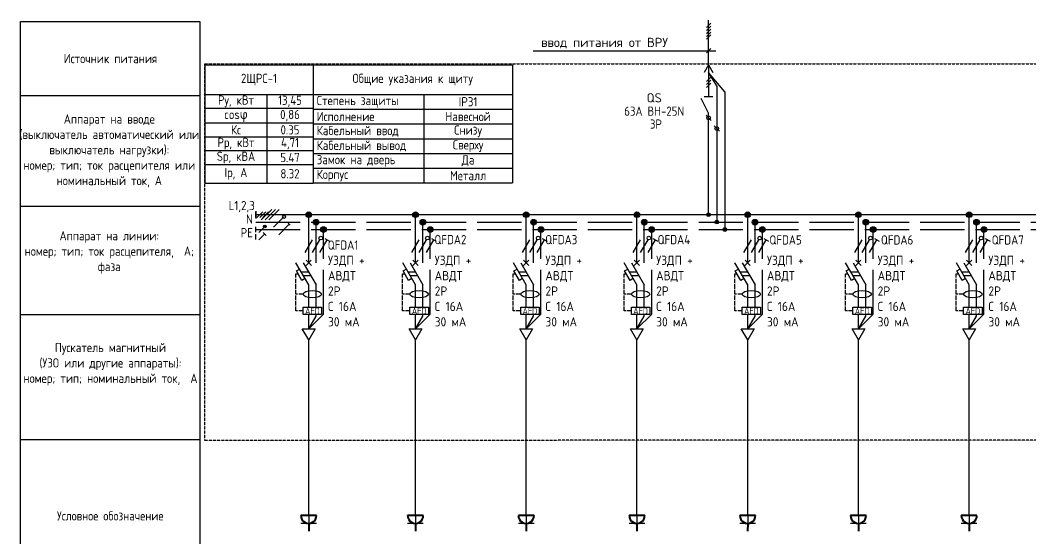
# Model space of a CAD drawing. Header units: millimetres. Extents: x -32 to 417638015, y -35 to 175284279.
# Drawn here: x 893421 to 920799, y 44491 to 58537 of the extents above; entities that cross this region are included whole.
import ezdxf
from ezdxf.enums import TextEntityAlignment as Align

# ---------------------------------------------------------------- set-up
doc = ezdxf.new("R2010")
doc.units = ezdxf.units.MM
doc.linetypes.add('ACAD_ISO02W100', pattern=[15, 12, -3])
doc.linetypes.add('DASHED2', pattern=[0.375, 0.25, -0.125])
for name, color, linetype in [('4_Однолинейная схема', 7, 'Continuous'), ('A-HATCH-WALL', 7, 'Continuous'), ('пояснения', 7, 'Continuous')]:
    doc.layers.add(name, color=color, linetype=linetype)
doc.layers.add('A-ANNO-NOTE', color=7, linetype='Continuous', lineweight=5)
doc.layers.add('ЭОМ_Розетки быт', color=5, linetype='Continuous', lineweight=30)
doc.styles.add('Arial Narrow', font='GOST_Common.ttf', dxfattribs={"width": 0.9, "height": 2.5})
doc.styles.add('DS23_Isopeur', font='isocpeur.ttf')
doc.styles.add('GOST Common', font='GOST_Common.ttf', dxfattribs={"width": 0.9, "height": 350})
doc.styles.add('GOST Common ISO', font='GOST_Common.ttf', dxfattribs={"width": 0.9, "height": 2.5})
doc.styles.add('ISOCPEUR', font='isocpeur.ttf', dxfattribs={"width": 0.85, "height": 275})

# ---------------------------------------------------------------- blocks, each defined once
blk = doc.blocks.new('TSL_Пояснение для щита - TSL_Пояснение для щита-779833-ЩТ-1_1 _Р_ _')
blk.add_line((-75.05, 36.82), (-26.45, 36.82))
blk.add_line((-75.05, 36.82), (-26.45, 36.82))
blk.add_lwpolyline([(-75.05, 150), (-26.5, 150), (-26.5, 8.18), (-75.05, 8.18)], close=True)
at = {"layer": 'A-ANNO-NOTE', "lineweight": 30}
for p, q in [((-75, 130), (-26.41, 130)), ((-75, 100), (-26.41, 100)), ((-75, 70.67), (-26.41, 70.67))]:
    blk.add_line(p, q, dxfattribs=at)
at = {"insert": (-50.75, 16.14), "char_height": 2.5, "width": 48.595, "attachment_point": 5, "style": 'ISOCPEUR'}
blk.add_mtext('Условное обозначение', dxfattribs=at)
at = {"layer": 'A-ANNO-NOTE', "char_height": 2.5, "style": 'Arial Narrow'}
for s, insert, width, attachment_point in [('\\pxqc;Источник питания', (-50.7, 140), 48.5948, 5), ('\\fArial Narrow|b0|i0|c204|p34|; ', (-42.14, 141.21), 0.962, 1), ('\\pxqc;Аппарат на вводе \\P(выключатель автоматический или выключатель нагрузки): \\Pномер; тип; ток расцепителя или номинальный ток, А', (-51.01, 115), 49.2171, 5), ('\\fArial Narrow|b0|i0|c204|p34|; ', (-43.26, 124.54), 0.962, 1), ('\\fArial Narrow|b0|i0|c204|p34|; ', (-39.29, 124.54), 0.962, 1), ('\\fArial Narrow|b0|i0|c204|p34|; ', (-47.03, 120.38), 0.962, 1), ('\\fArial Narrow|b0|i0|c204|p34|; ', (-24.74, 120.38), 0.962, 1), ('\\fArial Narrow|b0|i0|c204|p34|; ', (-19.11, 120.38), 0.962, 1), ('\\fArial Narrow|b0|i0|c204|p34|; ', (-40.55, 116.21), 0.962, 1), ('\\fArial Narrow|b0|i0|c204|p34|; ', (-53.84, 112.04), 0.962, 1), ('\\fArial Narrow|b0|i0|c204|p34|; ', (-35.85, 112.04), 0.962, 1), ('\\fArial Narrow|b0|i0|c204|p34|; ', (-30.23, 112.04), 0.962, 1), ('\\fArial Narrow|b0|i0|c204|p34|; ', (-11.04, 112.04), 0.962, 1), ('\\pxqc;Аппарат на линии: \\P\\pq*;номер; тип; ток расцепителя,  А; фаза', (-51.01, 87.5), 49.2171, 5), ('\\fArial Narrow|b0|i0|c204|p34|; ', (-43.7, 92.88), 0.962, 1), ('\\fArial Narrow|b0|i0|c204|p34|; ', (-39.73, 92.88), 0.962, 1), ('\\fArial Narrow|b0|i0|c204|p34|; ', (-58.58, 88.71), 0.962, 1), ('\\fArial Narrow|b0|i0|c204|p34|; ', (-37.62, 88.71), 0.962, 1), ('\\fArial Narrow|b0|i0|c204|p34|; ', (-10.36, 88.71), 0.481, 1), ('\\fArial Narrow|b0|i0|c204|p34|; ', (-43.17, 72.88), 0.962, 1), ('\\fArial Narrow|b0|i0|c204|p34|; ', (-54.55, 68.71), 0.962, 1), ('\\fArial Narrow|b0|i0|c204|p34|; ', (-48.93, 68.71), 0.962, 1), ('\\fArial Narrow|b0|i0|c204|p34|; ', (-39.2, 68.71), 0.962, 1), ('Пускатель магнитный\\P(УЗО или другие аппараты):\\Pномер; тип; номинальный ток,  А', (-50.7, 57.23), 48.5948, 5), ('\\fArial Narrow|b0|i0|c204|p34|; ', (-29.55, 64.54), 0.962, 1), ('\\fArial Narrow|b0|i0|c204|p34|; ', (-40.12, 10.8), 0.962, 1), ('\\fArial Narrow|b0|i0|c204|p34|; ', (-40.32, 6.63), 0.962, 1), ('\\fArial Narrow|b0|i0|c204|p34|; ', (-38.21, -3.79), 0.962, 1), ('\\fArial Narrow|b0|i0|c204|p34|; ', (-35.76, -43.79), 0.962, 1)]:
    blk.add_mtext(s, dxfattribs=dict(at, insert=insert, width=width, attachment_point=attachment_point))
at = {"layer": 'A-ANNO-NOTE', "char_height": 2.5, "width": 0.962, "attachment_point": 1, "rotation": 90, "style": 'Arial Narrow'}
for insert in [(-31.63, 55.01), (-27.46, 42.11), (-59.96, 39.75), (-31.63, 29.87)]:
    blk.add_mtext('\\fArial Narrow|b0|i0|c204|p34|; ', dxfattribs=dict(at, insert=insert))
blk = doc.blocks.new('TSL_SHM_УГО_Точка - TSL_SHM_УГО_Точка-779818-ЩТ-1_1 _Р_ _')
at = {"layer": 'A-ANNO-NOTE', "lineweight": 30}
h = blk.add_hatch(color=256, dxfattribs=at)
edge = h.paths.add_edge_path()
edge.add_arc((0, 0), 0.5, 0, 360)
blk.add_circle((0, 0), 0.5, dxfattribs=at)
blk = doc.blocks.new('Конт разъемн')
at = {"color": 0}
blk.add_line((71, 71), (-71, -71), dxfattribs=at)
blk.add_circle((0, 0), 50, dxfattribs=at)
blk = doc.blocks.new('*U744')
at = {"layer": '4_Однолинейная схема'}
for p, q in [((0, 1), (0, -1)), ((347.29, 0), (0, 0))]:
    blk.add_line(p, q, dxfattribs=at)
at = {"layer": '4_Однолинейная схема', "color": 1}
for p, q in [((1.51, -1.41), (4.34, 1.41)), ((2.51, -1.41), (5.34, 1.41)), ((3.51, -1.41), (6.34, 1.41)), ((4.84, -3.41), (7.38, -0.87)), ((6.23, -5.41), (9.06, -2.59))]:
    blk.add_line(p, q, dxfattribs=at)
at = {"layer": '4_Однолинейная схема', "linetype": 'ACAD_ISO02W100'}
for p, q in [((0, -2), (347.29, -2)), ((0, -4), (347.29, -4))]:
    blk.add_line(p, q, dxfattribs=at)
at = {"layer": '4_Однолинейная схема', "color": 1}
blk.add_lwpolyline([(9.34, -2.86), (8.78, -2.31)], dxfattribs=at)
blk.add_circle((7.67, -0.59), 0.404, dxfattribs=at)
at = {"layer": '4_Однолинейная схема', "style": 'GOST Common ISO', "width": 0.9}
for s, p in [('L1,2,3', (-7.33, 1.25)), ('N', (-2.64, -2.41)), ('PE', (-4.09, -6.11))]:
    blk.add_text(s, height=2.5, dxfattribs=at).set_placement(p)
blk = doc.blocks.new('*T1228')
at = {"layer": 'пояснения', "color": 0, "linetype": 'ByBlock', "lineweight": -2, "transparency": 16777216}
for p, q in [((0, 0), (2928, 0)), ((0, 0), (0, -800)), ((2928, 0), (2928, -800)), ((0, -800), (2928, -800))]:
    blk.add_line(p, q, dxfattribs=at)
at = {"layer": 'пояснения', "color": 0, "transparency": 16777216, "insert": (1464, -400), "char_height": 250, "width": 2906.04, "attachment_point": 5, "style": 'GOST Common ISO'}
blk.add_mtext('{\\C256;2ЩРС-1}', dxfattribs=at)
blk = doc.blocks.new('*T1229')
at = {"layer": 'пояснения', "color": 0, "linetype": 'ByBlock', "lineweight": -2, "transparency": 16777216}
for p, q in [((0, 0), (5400, 0)), ((0, 0), (0, -3200)), ((5400, 0), (5400, -3200)), ((0, -800), (5400, -800)), ((3000, -800), (3000, -3200)), ((0, -1200), (5400, -1200)), ((0, -1600), (5400, -1600)), ((0, -2000), (5400, -2000)), ((0, -2400), (5400, -2400)), ((0, -2800), (5400, -2800)), ((0, -3200), (5400, -3200))]:
    blk.add_line(p, q, dxfattribs=at)
at = {"layer": 'пояснения', "color": 0, "transparency": 16777216, "char_height": 250, "style": 'GOST Common ISO'}
for s, insert, width, attachment_point in [('Общие указания к щиту', (2700, -400), 5327.35, 5), ('Степень защиты', (100, -1000), 2800, 4), ('IP31', (4200, -1000), 2327.35, 5), ('Исполнение', (100, -1400), 2800, 4), ('Навесной', (4200, -1400), 2327.35, 5), ('Снизу', (4200, -1800), 2327.35, 5), ('Кабельный ввод', (100, -1800), 2800, 4), ('Кабельный вывод', (100, -2200), 2800, 4), ('Сверху', (4200, -2200), 2327.35, 5), ('Замок на дверь', (100, -2600), 2800, 4), ('Да', (4200, -2600), 2327.35, 5), ('Корпус', (100, -3000), 2800, 4), ('Металл', (4200, -3000), 2327.35, 5)]:
    blk.add_mtext(s, dxfattribs=dict(at, insert=insert, width=width, attachment_point=attachment_point))
blk = doc.blocks.new('*U743')
at = {"lineweight": -2}
h = blk.add_hatch(color=256, dxfattribs=at)
h.dxf.hatch_style = 1
edge = h.paths.add_edge_path()
edge.add_arc((0, 0), 0.75, 0, 360)
at = {"layer": 'A-HATCH-WALL', "lineweight": -2}
h = blk.add_hatch(color=256, dxfattribs=at)
h.dxf.hatch_style = 1
edge = h.paths.add_edge_path()
edge.add_arc((2, -2), 0.75, 0, 360)
h = blk.add_hatch(color=256, dxfattribs=at)
h.dxf.hatch_style = 1
edge = h.paths.add_edge_path()
edge.add_arc((4, -4), 0.75, 0, 360)
at = {"lineweight": -2}
for points in [[(0, -13), (0, 0)], [(0, -25.05), (0, -19), (-3.46, -13)], [(-1.46, -13), (2, -19)], [(-0.73, -13.73), (0.69, -12.31)], [(0.71, -13.71), (-0.71, -12.29)], [(-0.98, -17.3), (-1.85, -17.8), (-3.35, -15.2), (-2.48, -14.7)], [(-2.02, -15.5), (-0.02, -15.5)], [(-1.44, -16.5), (0.56, -16.5)], [(0, -30.92), (0, -27.05)]]:
    blk.add_lwpolyline(points, dxfattribs=at)
at = {"linetype": 'ACAD_ISO02W100', "lineweight": -2}
for points in [[(2, -13), (2, -2)], [(4, -26.92), (4, -4)], [(2, -25.05), (2, -19)], [(0, -30.92), (4, -26.92)], [(0, -30.92), (2, -27.46), (2, -26.97)]]:
    blk.add_lwpolyline(points, dxfattribs=at)
at = {"color": 1, "lineweight": -2}
for points in [[(-1, -10.23), (1, -6.77)], [(1, -10.23), (3, -6.77)], [(3, -10.23), (5, -6.77)], [(4.35, -6.39), (5.65, -7.14)]]:
    blk.add_lwpolyline(points, dxfattribs=at)
at = {"color": 1, "linetype": 'ACAD_ISO02W100', "lineweight": -2, "ltscale": 0.1}
for points in [[(-3.5, -21.53), (-3.5, -21.53), (-3.5, -16), (-2.89, -16)], [(-1.5, -21.53), (-3.5, -21.53)], [(-1.5, -26.05), (-3.5, -26.05), (-3.5, -21.53)]]:
    blk.add_lwpolyline(points, dxfattribs=at)
at = {"lineweight": -2}
blk.add_lwpolyline([(0, -33.92), (-1.73, -30.92), (1.73, -30.92)], close=True, dxfattribs=at)
for centre in [(0, 0), (2, -2), (4, -4)]:
    blk.add_circle(centre, 0.75, dxfattribs=at)
at = {"color": 1, "lineweight": -2}
blk.add_circle((3.25, -6.33), 0.5, dxfattribs=at)
at = {"lineweight": -2}
blk.add_ellipse((1, -21.53), major_axis=(2.5, 0), ratio=0.4, dxfattribs=at)
at = {"style": 'GOST Common ISO', "width": 0.9}
blk.add_attdef('ФАЗА', text='', height=2.5, dxfattribs=at).set_placement((0, 2), align=Align.CENTER)
at = {"lineweight": -2}
blk.add_wipeout([(-1.49, -25.05), (3.5, -25.05), (3.5, -27.05), (-1.49, -27.05)], dxfattribs=at)
blk.add_lwpolyline([(3.5, -27.05), (-1.49, -27.05), (-1.49, -25.05), (3.5, -25.05)], close=True, dxfattribs=at)
at = {"lineweight": -2, "insert": (1, -26.05), "char_height": 1.75, "attachment_point": 5, "style": 'GOST Common ISO'}
blk.add_mtext_dynamic_manual_height_columns('AFD', width=4.9912, gutter_width=12.5, heights=[0], dxfattribs=at)
blk = doc.blocks.new('*U923')
at = {"lineweight": -2}
h = blk.add_hatch(color=256, dxfattribs=at)
h.dxf.hatch_style = 1
edge = h.paths.add_edge_path()
edge.add_arc((0, 0), 0.75, 0, 360)
at = {"layer": 'A-HATCH-WALL', "lineweight": -2}
h = blk.add_hatch(color=256, dxfattribs=at)
h.dxf.hatch_style = 1
edge = h.paths.add_edge_path()
edge.add_arc((2, -2), 0.75, 0, 360)
h = blk.add_hatch(color=256, dxfattribs=at)
h.dxf.hatch_style = 1
edge = h.paths.add_edge_path()
edge.add_arc((4, -4), 0.75, 0, 360)
at = {"lineweight": -2}
for points in [[(0, -13), (0, 0)], [(0, -25.05), (0, -19), (-3.46, -13)], [(-1.46, -13), (2, -19)], [(-0.73, -13.73), (0.69, -12.31)], [(0.71, -13.71), (-0.71, -12.29)], [(-0.98, -17.3), (-1.85, -17.8), (-3.35, -15.2), (-2.48, -14.7)], [(-2.02, -15.5), (-0.02, -15.5)], [(-1.44, -16.5), (0.56, -16.5)], [(0, -30.92), (0, -27.05)]]:
    blk.add_lwpolyline(points, dxfattribs=at)
at = {"linetype": 'ACAD_ISO02W100', "lineweight": -2}
for points in [[(2, -13), (2, -2)], [(4, -26.92), (4, -4)], [(2, -25.05), (2, -19)], [(0, -30.92), (4, -26.92)], [(0, -30.92), (2, -27.46), (2, -26.97)]]:
    blk.add_lwpolyline(points, dxfattribs=at)
at = {"color": 1, "lineweight": -2}
for points in [[(-1, -10.23), (1, -6.77)], [(1, -10.23), (3, -6.77)], [(3, -10.23), (5, -6.77)], [(4.35, -6.39), (5.65, -7.14)]]:
    blk.add_lwpolyline(points, dxfattribs=at)
at = {"color": 1, "linetype": 'ACAD_ISO02W100', "lineweight": -2, "ltscale": 0.1}
for points in [[(-3.5, -21.53), (-3.5, -21.53), (-3.5, -16), (-2.89, -16)], [(-1.5, -21.53), (-3.5, -21.53)], [(-1.5, -26.05), (-3.5, -26.05), (-3.5, -21.53)]]:
    blk.add_lwpolyline(points, dxfattribs=at)
at = {"lineweight": -2}
blk.add_lwpolyline([(0, -33.92), (-1.73, -30.92), (1.73, -30.92)], close=True, dxfattribs=at)
for centre in [(0, 0), (2, -2), (4, -4)]:
    blk.add_circle(centre, 0.75, dxfattribs=at)
at = {"color": 1, "lineweight": -2}
blk.add_circle((3.25, -6.33), 0.5, dxfattribs=at)
at = {"lineweight": -2}
blk.add_ellipse((1, -21.53), major_axis=(2.5, 0), ratio=0.4, dxfattribs=at)
at = {"style": 'GOST Common ISO', "width": 0.9}
blk.add_attdef('ФАЗА', text='', height=2.5, dxfattribs=at).set_placement((0, 2), align=Align.CENTER)
at = {"lineweight": -2}
blk.add_wipeout([(-1.49, -25.05), (3.5, -25.05), (3.5, -27.05), (-1.49, -27.05)], dxfattribs=at)
blk.add_lwpolyline([(3.5, -27.05), (-1.49, -27.05), (-1.49, -25.05), (3.5, -25.05)], close=True, dxfattribs=at)
at = {"lineweight": -2, "insert": (1, -26.05), "char_height": 1.75, "attachment_point": 5, "style": 'GOST Common ISO'}
blk.add_mtext_dynamic_manual_height_columns('AFD', width=4.9912, gutter_width=12.5, heights=[0], dxfattribs=at)
blk = doc.blocks.new('*U924')
at = {"lineweight": -2}
h = blk.add_hatch(color=256, dxfattribs=at)
h.dxf.hatch_style = 1
edge = h.paths.add_edge_path()
edge.add_arc((0, 0), 0.75, 0, 360)
at = {"layer": 'A-HATCH-WALL', "lineweight": -2}
h = blk.add_hatch(color=256, dxfattribs=at)
h.dxf.hatch_style = 1
edge = h.paths.add_edge_path()
edge.add_arc((2, -2), 0.75, 0, 360)
h = blk.add_hatch(color=256, dxfattribs=at)
h.dxf.hatch_style = 1
edge = h.paths.add_edge_path()
edge.add_arc((4, -4), 0.75, 0, 360)
at = {"lineweight": -2}
for points in [[(0, -13), (0, 0)], [(0, -25.05), (0, -19), (-3.46, -13)], [(-1.46, -13), (2, -19)], [(-0.73, -13.73), (0.69, -12.31)], [(0.71, -13.71), (-0.71, -12.29)], [(-0.98, -17.3), (-1.85, -17.8), (-3.35, -15.2), (-2.48, -14.7)], [(-2.02, -15.5), (-0.02, -15.5)], [(-1.44, -16.5), (0.56, -16.5)], [(0, -30.92), (0, -27.05)]]:
    blk.add_lwpolyline(points, dxfattribs=at)
at = {"linetype": 'ACAD_ISO02W100', "lineweight": -2}
for points in [[(2, -13), (2, -2)], [(4, -26.92), (4, -4)], [(2, -25.05), (2, -19)], [(0, -30.92), (4, -26.92)], [(0, -30.92), (2, -27.46), (2, -26.97)]]:
    blk.add_lwpolyline(points, dxfattribs=at)
at = {"color": 1, "lineweight": -2}
for points in [[(-1, -10.23), (1, -6.77)], [(1, -10.23), (3, -6.77)], [(3, -10.23), (5, -6.77)], [(4.35, -6.39), (5.65, -7.14)]]:
    blk.add_lwpolyline(points, dxfattribs=at)
at = {"color": 1, "linetype": 'ACAD_ISO02W100', "lineweight": -2, "ltscale": 0.1}
for points in [[(-3.5, -21.53), (-3.5, -21.53), (-3.5, -16), (-2.89, -16)], [(-1.5, -21.53), (-3.5, -21.53)], [(-1.5, -26.05), (-3.5, -26.05), (-3.5, -21.53)]]:
    blk.add_lwpolyline(points, dxfattribs=at)
at = {"lineweight": -2}
blk.add_lwpolyline([(0, -33.92), (-1.73, -30.92), (1.73, -30.92)], close=True, dxfattribs=at)
for centre in [(0, 0), (2, -2), (4, -4)]:
    blk.add_circle(centre, 0.75, dxfattribs=at)
at = {"color": 1, "lineweight": -2}
blk.add_circle((3.25, -6.33), 0.5, dxfattribs=at)
at = {"lineweight": -2}
blk.add_ellipse((1, -21.53), major_axis=(2.5, 0), ratio=0.4, dxfattribs=at)
at = {"style": 'GOST Common ISO', "width": 0.9}
blk.add_attdef('ФАЗА', text='', height=2.5, dxfattribs=at).set_placement((0, 2), align=Align.CENTER)
at = {"lineweight": -2}
blk.add_wipeout([(-1.49, -25.05), (3.5, -25.05), (3.5, -27.05), (-1.49, -27.05)], dxfattribs=at)
blk.add_lwpolyline([(3.5, -27.05), (-1.49, -27.05), (-1.49, -25.05), (3.5, -25.05)], close=True, dxfattribs=at)
at = {"lineweight": -2, "insert": (1, -26.05), "char_height": 1.75, "attachment_point": 5, "style": 'GOST Common ISO'}
blk.add_mtext_dynamic_manual_height_columns('AFD', width=4.9912, gutter_width=12.5, heights=[0], dxfattribs=at)
blk = doc.blocks.new('*U925')
at = {"lineweight": -2}
h = blk.add_hatch(color=256, dxfattribs=at)
h.dxf.hatch_style = 1
edge = h.paths.add_edge_path()
edge.add_arc((0, 0), 0.75, 0, 360)
at = {"layer": 'A-HATCH-WALL', "lineweight": -2}
h = blk.add_hatch(color=256, dxfattribs=at)
h.dxf.hatch_style = 1
edge = h.paths.add_edge_path()
edge.add_arc((2, -2), 0.75, 0, 360)
h = blk.add_hatch(color=256, dxfattribs=at)
h.dxf.hatch_style = 1
edge = h.paths.add_edge_path()
edge.add_arc((4, -4), 0.75, 0, 360)
at = {"lineweight": -2}
for points in [[(0, -13), (0, 0)], [(0, -25.05), (0, -19), (-3.46, -13)], [(-1.46, -13), (2, -19)], [(-0.73, -13.73), (0.69, -12.31)], [(0.71, -13.71), (-0.71, -12.29)], [(-0.98, -17.3), (-1.85, -17.8), (-3.35, -15.2), (-2.48, -14.7)], [(-2.02, -15.5), (-0.02, -15.5)], [(-1.44, -16.5), (0.56, -16.5)], [(0, -30.92), (0, -27.05)]]:
    blk.add_lwpolyline(points, dxfattribs=at)
at = {"linetype": 'ACAD_ISO02W100', "lineweight": -2}
for points in [[(2, -13), (2, -2)], [(4, -26.92), (4, -4)], [(2, -25.05), (2, -19)], [(0, -30.92), (4, -26.92)], [(0, -30.92), (2, -27.46), (2, -26.97)]]:
    blk.add_lwpolyline(points, dxfattribs=at)
at = {"color": 1, "lineweight": -2}
for points in [[(-1, -10.23), (1, -6.77)], [(1, -10.23), (3, -6.77)], [(3, -10.23), (5, -6.77)], [(4.35, -6.39), (5.65, -7.14)]]:
    blk.add_lwpolyline(points, dxfattribs=at)
at = {"color": 1, "linetype": 'ACAD_ISO02W100', "lineweight": -2, "ltscale": 0.1}
for points in [[(-3.5, -21.53), (-3.5, -21.53), (-3.5, -16), (-2.89, -16)], [(-1.5, -21.53), (-3.5, -21.53)], [(-1.5, -26.05), (-3.5, -26.05), (-3.5, -21.53)]]:
    blk.add_lwpolyline(points, dxfattribs=at)
at = {"lineweight": -2}
blk.add_lwpolyline([(0, -33.92), (-1.73, -30.92), (1.73, -30.92)], close=True, dxfattribs=at)
for centre in [(0, 0), (2, -2), (4, -4)]:
    blk.add_circle(centre, 0.75, dxfattribs=at)
at = {"color": 1, "lineweight": -2}
blk.add_circle((3.25, -6.33), 0.5, dxfattribs=at)
at = {"lineweight": -2}
blk.add_ellipse((1, -21.53), major_axis=(2.5, 0), ratio=0.4, dxfattribs=at)
at = {"style": 'GOST Common ISO', "width": 0.9}
blk.add_attdef('ФАЗА', text='', height=2.5, dxfattribs=at).set_placement((0, 2), align=Align.CENTER)
at = {"lineweight": -2}
blk.add_wipeout([(-1.49, -25.05), (3.5, -25.05), (3.5, -27.05), (-1.49, -27.05)], dxfattribs=at)
blk.add_lwpolyline([(3.5, -27.05), (-1.49, -27.05), (-1.49, -25.05), (3.5, -25.05)], close=True, dxfattribs=at)
at = {"lineweight": -2, "insert": (1, -26.05), "char_height": 1.75, "attachment_point": 5, "style": 'GOST Common ISO'}
blk.add_mtext_dynamic_manual_height_columns('AFD', width=4.9912, gutter_width=12.5, heights=[0], dxfattribs=at)
blk = doc.blocks.new('*U926')
at = {"lineweight": -2}
h = blk.add_hatch(color=256, dxfattribs=at)
h.dxf.hatch_style = 1
edge = h.paths.add_edge_path()
edge.add_arc((0, 0), 0.75, 0, 360)
at = {"layer": 'A-HATCH-WALL', "lineweight": -2}
h = blk.add_hatch(color=256, dxfattribs=at)
h.dxf.hatch_style = 1
edge = h.paths.add_edge_path()
edge.add_arc((2, -2), 0.75, 0, 360)
h = blk.add_hatch(color=256, dxfattribs=at)
h.dxf.hatch_style = 1
edge = h.paths.add_edge_path()
edge.add_arc((4, -4), 0.75, 0, 360)
at = {"lineweight": -2}
for points in [[(0, -13), (0, 0)], [(0, -25.05), (0, -19), (-3.46, -13)], [(-1.46, -13), (2, -19)], [(-0.73, -13.73), (0.69, -12.31)], [(0.71, -13.71), (-0.71, -12.29)], [(-0.98, -17.3), (-1.85, -17.8), (-3.35, -15.2), (-2.48, -14.7)], [(-2.02, -15.5), (-0.02, -15.5)], [(-1.44, -16.5), (0.56, -16.5)], [(0, -30.92), (0, -27.05)]]:
    blk.add_lwpolyline(points, dxfattribs=at)
at = {"linetype": 'ACAD_ISO02W100', "lineweight": -2}
for points in [[(2, -13), (2, -2)], [(4, -26.92), (4, -4)], [(2, -25.05), (2, -19)], [(0, -30.92), (4, -26.92)], [(0, -30.92), (2, -27.46), (2, -26.97)]]:
    blk.add_lwpolyline(points, dxfattribs=at)
at = {"color": 1, "lineweight": -2}
for points in [[(-1, -10.23), (1, -6.77)], [(1, -10.23), (3, -6.77)], [(3, -10.23), (5, -6.77)], [(4.35, -6.39), (5.65, -7.14)]]:
    blk.add_lwpolyline(points, dxfattribs=at)
at = {"color": 1, "linetype": 'ACAD_ISO02W100', "lineweight": -2, "ltscale": 0.1}
for points in [[(-3.5, -21.53), (-3.5, -21.53), (-3.5, -16), (-2.89, -16)], [(-1.5, -21.53), (-3.5, -21.53)], [(-1.5, -26.05), (-3.5, -26.05), (-3.5, -21.53)]]:
    blk.add_lwpolyline(points, dxfattribs=at)
at = {"lineweight": -2}
blk.add_lwpolyline([(0, -33.92), (-1.73, -30.92), (1.73, -30.92)], close=True, dxfattribs=at)
for centre in [(0, 0), (2, -2), (4, -4)]:
    blk.add_circle(centre, 0.75, dxfattribs=at)
at = {"color": 1, "lineweight": -2}
blk.add_circle((3.25, -6.33), 0.5, dxfattribs=at)
at = {"lineweight": -2}
blk.add_ellipse((1, -21.53), major_axis=(2.5, 0), ratio=0.4, dxfattribs=at)
at = {"style": 'GOST Common ISO', "width": 0.9}
blk.add_attdef('ФАЗА', text='', height=2.5, dxfattribs=at).set_placement((0, 2), align=Align.CENTER)
at = {"lineweight": -2}
blk.add_wipeout([(-1.49, -25.05), (3.5, -25.05), (3.5, -27.05), (-1.49, -27.05)], dxfattribs=at)
blk.add_lwpolyline([(3.5, -27.05), (-1.49, -27.05), (-1.49, -25.05), (3.5, -25.05)], close=True, dxfattribs=at)
at = {"lineweight": -2, "insert": (1, -26.05), "char_height": 1.75, "attachment_point": 5, "style": 'GOST Common ISO'}
blk.add_mtext_dynamic_manual_height_columns('AFD', width=4.9912, gutter_width=12.5, heights=[0], dxfattribs=at)
blk = doc.blocks.new('*U927')
at = {"lineweight": -2}
h = blk.add_hatch(color=256, dxfattribs=at)
h.dxf.hatch_style = 1
edge = h.paths.add_edge_path()
edge.add_arc((0, 0), 0.75, 0, 360)
at = {"layer": 'A-HATCH-WALL', "lineweight": -2}
h = blk.add_hatch(color=256, dxfattribs=at)
h.dxf.hatch_style = 1
edge = h.paths.add_edge_path()
edge.add_arc((2, -2), 0.75, 0, 360)
h = blk.add_hatch(color=256, dxfattribs=at)
h.dxf.hatch_style = 1
edge = h.paths.add_edge_path()
edge.add_arc((4, -4), 0.75, 0, 360)
at = {"lineweight": -2}
for points in [[(0, -13), (0, 0)], [(0, -25.05), (0, -19), (-3.46, -13)], [(-1.46, -13), (2, -19)], [(-0.73, -13.73), (0.69, -12.31)], [(0.71, -13.71), (-0.71, -12.29)], [(-0.98, -17.3), (-1.85, -17.8), (-3.35, -15.2), (-2.48, -14.7)], [(-2.02, -15.5), (-0.02, -15.5)], [(-1.44, -16.5), (0.56, -16.5)], [(0, -30.92), (0, -27.05)]]:
    blk.add_lwpolyline(points, dxfattribs=at)
at = {"linetype": 'ACAD_ISO02W100', "lineweight": -2}
for points in [[(2, -13), (2, -2)], [(4, -26.92), (4, -4)], [(2, -25.05), (2, -19)], [(0, -30.92), (4, -26.92)], [(0, -30.92), (2, -27.46), (2, -26.97)]]:
    blk.add_lwpolyline(points, dxfattribs=at)
at = {"color": 1, "lineweight": -2}
for points in [[(-1, -10.23), (1, -6.77)], [(1, -10.23), (3, -6.77)], [(3, -10.23), (5, -6.77)], [(4.35, -6.39), (5.65, -7.14)]]:
    blk.add_lwpolyline(points, dxfattribs=at)
at = {"color": 1, "linetype": 'ACAD_ISO02W100', "lineweight": -2, "ltscale": 0.1}
for points in [[(-3.5, -21.53), (-3.5, -21.53), (-3.5, -16), (-2.89, -16)], [(-1.5, -21.53), (-3.5, -21.53)], [(-1.5, -26.05), (-3.5, -26.05), (-3.5, -21.53)]]:
    blk.add_lwpolyline(points, dxfattribs=at)
at = {"lineweight": -2}
blk.add_lwpolyline([(0, -33.92), (-1.73, -30.92), (1.73, -30.92)], close=True, dxfattribs=at)
for centre in [(0, 0), (2, -2), (4, -4)]:
    blk.add_circle(centre, 0.75, dxfattribs=at)
at = {"color": 1, "lineweight": -2}
blk.add_circle((3.25, -6.33), 0.5, dxfattribs=at)
at = {"lineweight": -2}
blk.add_ellipse((1, -21.53), major_axis=(2.5, 0), ratio=0.4, dxfattribs=at)
at = {"style": 'GOST Common ISO', "width": 0.9}
blk.add_attdef('ФАЗА', text='', height=2.5, dxfattribs=at).set_placement((0, 2), align=Align.CENTER)
at = {"lineweight": -2}
blk.add_wipeout([(-1.49, -25.05), (3.5, -25.05), (3.5, -27.05), (-1.49, -27.05)], dxfattribs=at)
blk.add_lwpolyline([(3.5, -27.05), (-1.49, -27.05), (-1.49, -25.05), (3.5, -25.05)], close=True, dxfattribs=at)
at = {"lineweight": -2, "insert": (1, -26.05), "char_height": 1.75, "attachment_point": 5, "style": 'GOST Common ISO'}
blk.add_mtext_dynamic_manual_height_columns('AFD', width=4.9912, gutter_width=12.5, heights=[0], dxfattribs=at)
blk = doc.blocks.new('*U922')
at = {"lineweight": -2}
h = blk.add_hatch(color=256, dxfattribs=at)
h.dxf.hatch_style = 1
edge = h.paths.add_edge_path()
edge.add_arc((0, 0), 0.75, 0, 360)
at = {"layer": 'A-HATCH-WALL', "lineweight": -2}
h = blk.add_hatch(color=256, dxfattribs=at)
h.dxf.hatch_style = 1
edge = h.paths.add_edge_path()
edge.add_arc((2, -2), 0.75, 0, 360)
h = blk.add_hatch(color=256, dxfattribs=at)
h.dxf.hatch_style = 1
edge = h.paths.add_edge_path()
edge.add_arc((4, -4), 0.75, 0, 360)
at = {"lineweight": -2}
for points in [[(0, -13), (0, 0)], [(0, -25.05), (0, -19), (-3.46, -13)], [(-1.46, -13), (2, -19)], [(-0.73, -13.73), (0.69, -12.31)], [(0.71, -13.71), (-0.71, -12.29)], [(-0.98, -17.3), (-1.85, -17.8), (-3.35, -15.2), (-2.48, -14.7)], [(-2.02, -15.5), (-0.02, -15.5)], [(-1.44, -16.5), (0.56, -16.5)], [(0, -30.92), (0, -27.05)]]:
    blk.add_lwpolyline(points, dxfattribs=at)
at = {"linetype": 'ACAD_ISO02W100', "lineweight": -2}
for points in [[(2, -13), (2, -2)], [(4, -26.92), (4, -4)], [(2, -25.05), (2, -19)], [(0, -30.92), (4, -26.92)], [(0, -30.92), (2, -27.46), (2, -26.97)]]:
    blk.add_lwpolyline(points, dxfattribs=at)
at = {"color": 1, "lineweight": -2}
for points in [[(-1, -10.23), (1, -6.77)], [(1, -10.23), (3, -6.77)], [(3, -10.23), (5, -6.77)], [(4.35, -6.39), (5.65, -7.14)]]:
    blk.add_lwpolyline(points, dxfattribs=at)
at = {"color": 1, "linetype": 'ACAD_ISO02W100', "lineweight": -2, "ltscale": 0.1}
for points in [[(-3.5, -21.53), (-3.5, -21.53), (-3.5, -16), (-2.89, -16)], [(-1.5, -21.53), (-3.5, -21.53)], [(-1.5, -26.05), (-3.5, -26.05), (-3.5, -21.53)]]:
    blk.add_lwpolyline(points, dxfattribs=at)
at = {"lineweight": -2}
blk.add_lwpolyline([(0, -33.92), (-1.73, -30.92), (1.73, -30.92)], close=True, dxfattribs=at)
for centre in [(0, 0), (2, -2), (4, -4)]:
    blk.add_circle(centre, 0.75, dxfattribs=at)
at = {"color": 1, "lineweight": -2}
blk.add_circle((3.25, -6.33), 0.5, dxfattribs=at)
at = {"lineweight": -2}
blk.add_ellipse((1, -21.53), major_axis=(2.5, 0), ratio=0.4, dxfattribs=at)
at = {"style": 'GOST Common ISO', "width": 0.9}
blk.add_attdef('ФАЗА', text='', height=2.5, dxfattribs=at).set_placement((0, 2), align=Align.CENTER)
at = {"lineweight": -2}
blk.add_wipeout([(-1.49, -25.05), (3.5, -25.05), (3.5, -27.05), (-1.49, -27.05)], dxfattribs=at)
blk.add_lwpolyline([(3.5, -27.05), (-1.49, -27.05), (-1.49, -25.05), (3.5, -25.05)], close=True, dxfattribs=at)
at = {"lineweight": -2, "insert": (1, -26.05), "char_height": 1.75, "attachment_point": 5, "style": 'GOST Common ISO'}
blk.add_mtext_dynamic_manual_height_columns('AFD', width=4.9912, gutter_width=12.5, heights=[0], dxfattribs=at)
blk = doc.blocks.new('*T1227')
at = {"layer": 'пояснения', "color": 0, "linetype": 'ByBlock', "lineweight": -2, "transparency": 16777216}
for p, q in [((0, 0), (2928, 0)), ((0, 0), (0, -2403)), ((1680, 0), (1680, -2403)), ((2928, 0), (2928, -2403)), ((0, -375), (2928, -375)), ((0, -772), (2928, -772)), ((0, -1147), (2928, -1147)), ((0, -1522), (2928, -1522)), ((0, -1897), (2928, -1897)), ((0, -2403), (2928, -2403))]:
    blk.add_line(p, q, dxfattribs=at)
at = {"layer": 'пояснения', "color": 0, "transparency": 16777216, "char_height": 250, "attachment_point": 5, "style": 'ISOCPEUR'}
for s, insert, width in [('Ру, кВт', (840, -188), 1607.71), ('13,45', (2304, -188), 1175.93), ('cos{\\H1.0833x;\\C256;φ}', (840, -574), 1607.71), ('0,86', (2304, -574), 1175.93), ('Кс', (840, -960), 1607.71), ('0.35', (2304, -960), 1175.93), ('Рр, кВт', (840, -1335), 1607.71), ('4,71', (2304, -1335), 1175.93), ('Sр, кВА', (840, -1710), 1607.71), ('5.47', (2304, -1710), 1175.93), ('Iр, А', (840, -2150), 1607.71), ('8.32', (2304, -2150), 1175.93)]:
    blk.add_mtext(s, dxfattribs=dict(at, insert=insert, width=width))
blk = doc.blocks.new('*U74')
at = {"color": 0, "lineweight": 40}
for p, q in [((18, 249), (-18, -249)), ((249, -18), (499, -37))]:
    blk.add_line(p, q, dxfattribs=at)
at = {"color": 0}
for p, q in [((0, 0), (249, -18)), ((268, 231), (231, -268))]:
    blk.add_line(p, q, dxfattribs=at)
at = {"color": 0, "lineweight": 40}
blk.add_arc((0, 0), 250, 265.799, 85.799, dxfattribs=at)
at = {"color": 7, "style": 'GOST Common', "width": 0.9}
for tag, p in [('КОЛВО', (36, 425)), ('ВЫСОТА', (294, -391))]:
    blk.add_attdef(tag, p, '', height=350, dxfattribs=at)
at = {"color": 7, "linetype": 'ByBlock', "style": 'GOST Common', "width": 0.9}
blk.add_attdef('ГРУППА', text='', height=350, dxfattribs=at).set_placement((-568, 0), align=Align.RIGHT)
blk = doc.blocks.new('*U905')
at = {"linetype": 'ByBlock', "lineweight": -2}
blk.add_lwpolyline([(0, -1), (0, 838.3)], dxfattribs=at)
at = {"layer": 'ЭОМ_Розетки быт', "color": 0, "xscale": 0.15, "yscale": 0.15, "zscale": 0.15, "rotation": 274.1958433846598}
blk.add_blockref('*U74', (0, -1), dxfattribs=at)
at = {"style": 'GOST Common ISO'}
for tag, p in [('ТРАССА', (-0.3, 0)), ('1_СТРОКА', (4.4, 0)), ('2_СТРОКА', (9.2, 0)), ('3_СТРОКА', (13.9, 0)), ('4_СТРОКА', (18.4, -0.2))]:
    blk.add_attdef(tag, p, '', height=2.5, rotation=90, dxfattribs=at)
blk = doc.blocks.new('*U908')
at = {"linetype": 'ByBlock', "lineweight": -2}
blk.add_lwpolyline([(0, -1), (0, 838.3)], dxfattribs=at)
at = {"layer": 'ЭОМ_Розетки быт', "color": 0, "xscale": 0.15, "yscale": 0.15, "zscale": 0.15, "rotation": 274.1958433846598}
blk.add_blockref('*U74', (0, -1), dxfattribs=at)
at = {"style": 'GOST Common ISO'}
for tag, p in [('ТРАССА', (-0.3, 0)), ('1_СТРОКА', (4.4, 0)), ('2_СТРОКА', (9.2, 0)), ('3_СТРОКА', (13.9, 0)), ('4_СТРОКА', (18.4, -0.2))]:
    blk.add_attdef(tag, p, '', height=2.5, rotation=90, dxfattribs=at)
blk = doc.blocks.new('*U910')
at = {"linetype": 'ByBlock', "lineweight": -2}
blk.add_lwpolyline([(0, -1), (0, 838.3)], dxfattribs=at)
at = {"layer": 'ЭОМ_Розетки быт', "color": 0, "xscale": 0.15, "yscale": 0.15, "zscale": 0.15, "rotation": 274.1958433846598}
blk.add_blockref('*U74', (0, -1), dxfattribs=at)
at = {"style": 'GOST Common ISO'}
for tag, p in [('ТРАССА', (-0.3, 0)), ('1_СТРОКА', (4.4, 0)), ('2_СТРОКА', (9.2, 0)), ('3_СТРОКА', (13.9, 0)), ('4_СТРОКА', (18.4, -0.2))]:
    blk.add_attdef(tag, p, '', height=2.5, rotation=90, dxfattribs=at)
blk = doc.blocks.new('*U911')
at = {"linetype": 'ByBlock', "lineweight": -2}
blk.add_lwpolyline([(0, -1), (0, 838.3)], dxfattribs=at)
at = {"layer": 'ЭОМ_Розетки быт', "color": 0, "xscale": 0.15, "yscale": 0.15, "zscale": 0.15, "rotation": 274.1958433846598}
blk.add_blockref('*U74', (0, -1), dxfattribs=at)
at = {"style": 'GOST Common ISO'}
for tag, p in [('ТРАССА', (-0.3, 0)), ('1_СТРОКА', (4.4, 0)), ('2_СТРОКА', (9.2, 0)), ('3_СТРОКА', (13.9, 0)), ('4_СТРОКА', (18.4, -0.2))]:
    blk.add_attdef(tag, p, '', height=2.5, rotation=90, dxfattribs=at)
blk = doc.blocks.new('*U912')
at = {"linetype": 'ByBlock', "lineweight": -2}
blk.add_lwpolyline([(0, -1), (0, 838.3)], dxfattribs=at)
at = {"layer": 'ЭОМ_Розетки быт', "color": 0, "xscale": 0.15, "yscale": 0.15, "zscale": 0.15, "rotation": 274.1958433846598}
blk.add_blockref('*U74', (0, -1), dxfattribs=at)
at = {"style": 'GOST Common ISO'}
for tag, p in [('ТРАССА', (-0.3, 0)), ('1_СТРОКА', (4.4, 0)), ('2_СТРОКА', (9.2, 0)), ('3_СТРОКА', (13.9, 0)), ('4_СТРОКА', (18.4, -0.2))]:
    blk.add_attdef(tag, p, '', height=2.5, rotation=90, dxfattribs=at)
blk = doc.blocks.new('*U913')
at = {"linetype": 'ByBlock', "lineweight": -2}
blk.add_lwpolyline([(0, -1), (0, 838.3)], dxfattribs=at)
at = {"layer": 'ЭОМ_Розетки быт', "color": 0, "xscale": 0.15, "yscale": 0.15, "zscale": 0.15, "rotation": 274.1958433846598}
blk.add_blockref('*U74', (0, -1), dxfattribs=at)
at = {"style": 'GOST Common ISO'}
for tag, p in [('ТРАССА', (-0.3, 0)), ('1_СТРОКА', (4.4, 0)), ('2_СТРОКА', (9.2, 0)), ('3_СТРОКА', (13.9, 0)), ('4_СТРОКА', (18.4, -0.2))]:
    blk.add_attdef(tag, p, '', height=2.5, rotation=90, dxfattribs=at)
blk = doc.blocks.new('*U914')
at = {"linetype": 'ByBlock', "lineweight": -2}
blk.add_lwpolyline([(0, -1), (0, 838.3)], dxfattribs=at)
at = {"layer": 'ЭОМ_Розетки быт', "color": 0, "xscale": 0.15, "yscale": 0.15, "zscale": 0.15, "rotation": 274.1958433846598}
blk.add_blockref('*U74', (0, -1), dxfattribs=at)
at = {"style": 'GOST Common ISO'}
for tag, p in [('ТРАССА', (-0.3, 0)), ('1_СТРОКА', (4.4, 0)), ('2_СТРОКА', (9.2, 0)), ('3_СТРОКА', (13.9, 0)), ('4_СТРОКА', (18.4, -0.2))]:
    blk.add_attdef(tag, p, '', height=2.5, rotation=90, dxfattribs=at)

msp = doc.modelspace()

# ---------------------------------------------------------------- hatches: boundary and pattern name
h = msp.add_hatch(color=5)
h.dxf.hatch_style = 1
edge = h.paths.add_edge_path()
edge.add_arc((900047, 52951), 37.5, 0, 360)

# ---------------------------------------------------------------- linework, layer by layer
at = {"color": 7}
for p, q in [((912013, 58337), (912129, 58454)), ((912013, 58258), (912129, 58375)), ((912071, 57328), (912071, 58537)), ((912013, 58179), (912129, 58296)), ((912013, 58100), (912129, 58217)), ((912013, 58021), (912130, 58138)), ((912013, 57654), (912129, 57771)), ((907319, 57712), (912270, 57712)), ((912071, 57328), (911953, 57124)), ((912071, 57328), (912189, 57124)), ((912071, 57328), (912071, 56468)), ((912013, 56873), (912129, 56990)), ((912511, 56599), (912071, 57124)), ((912291, 56756), (912071, 57124)), ((912013, 56794), (912129, 56911)), ((912013, 56714), (912129, 56832)), ((912291, 56756), (912291, 53068)), ((912071, 56019), (911871, 56419)), ((911953, 56468), (912189, 56468)), ((912511, 56599), (912511, 52868)), ((912071, 53268), (912071, 56019)), ((899802, 53195), (899802, 53345)), ((899834, 53191), (899993, 53351)), ((899913, 53191), (900072, 53351)), ((899992, 53191), (900151, 53351)), ((899804, 52795), (899804, 52945)), ((899888, 52791), (900047, 52951))]:
    msp.add_line(p, q, dxfattribs=at)
at = {"color": 7, "ltscale": 0.5}
for p, q in [((899802, 52593), (899802, 52743)), ((899886, 52588), (900045, 52747)), ((900005, 52787), (900085, 52707))]:
    msp.add_line(p, q, dxfattribs=at)
at = {"linetype": 'DASHED2'}
msp.add_lwpolyline([(898426, 47151), (898426, 57354), (934952, 57354), (934949, 47176)], close=True, dxfattribs=at)
msp.add_lwpolyline([(893431, 42768), (893431, 44768)])
at = {"color": 7}
msp.add_circle((900047, 52951), 37.5, dxfattribs=at)

# ---------------------------------------------------------------- block references
at = {"xscale": 100, "yscale": 100, "zscale": 100}
msp.add_blockref('TSL_Пояснение для щита - TSL_Пояснение для щита-779833-ЩТ-1_1 _Р_ _', (900936, 43498), dxfattribs=at)
for name, p in [('*T1228', (898426, 57328)), ('*T1229', (901354, 57328)), ('*T1227', (898426, 56528))]:
    msp.add_blockref(name, p)
at = {"rotation": 270}
for p in [(912071, 55893), (912291, 55602)]:
    msp.add_blockref('Конт разъемн', p, dxfattribs=at)
at = {"layer": '4_Однолинейная схема', "color": 0, "xscale": 100, "yscale": 100, "zscale": 100}
msp.add_blockref('*U744', (899802, 53268), dxfattribs=at)
at = {"layer": 'A-ANNO-NOTE', "xscale": 100, "yscale": 100, "zscale": 100}
for p in [(912071, 53268), (912291, 53068), (912511, 52868)]:
    msp.add_blockref('TSL_SHM_УГО_Точка - TSL_SHM_УГО_Точка-779818-ЩТ-1_1 _Р_ _', p, dxfattribs=at)

# ---------------------------------------------------------------- texts
at = {"style": 'ISOCPEUR'}
for s, p in [('ввод питания от ВРУ', (909250, 57811)), ('QS', (910597, 56310))]:
    msp.add_text(s, height=250, dxfattribs=at).set_placement(p, align=Align.CENTER)
at = {"char_height": 250}
for s, insert, width, attachment_point, style in [('\\pxsm0.8;63А ВН-25N ', (910597, 56199), 2543.68, 2, 'ISOCPEUR'), ('\\pxsm0.8;3Р ', (910643, 55848), 2543.68, 2, 'ISOCPEUR'), ('QFDA1', (901752, 52571), 849.79, 1, 'GOST Common'), ('QFDA2', (904643, 52719), 849.79, 1, 'GOST Common'), ('QFDA3', (907643, 52719), 849.79, 1, 'GOST Common'), ('QFDA5', (913718, 52711), 849.79, 1, 'GOST Common'), ('QFDA6', (916740, 52711), 849.79, 1, 'GOST Common'), ('QFDA7', (919740, 52711), 849.79, 1, 'GOST Common')]:
    msp.add_mtext(s, dxfattribs=dict(at, insert=insert, width=width, attachment_point=attachment_point, style=style))

# ---------------------------------------------------------------- next in the draw order: block references
at = {"xscale": 100, "yscale": 100, "zscale": 100}
for name, p in [('*U743', (901237, 53268)), ('*U922', (904129, 53268)), ('*U923', (907129, 53268)), ('*U924', (910129, 53268)), ('*U925', (913129, 53268)), ('*U926', (916129, 53268)), ('*U927', (919129, 53268))]:
    msp.add_blockref(name, p, dxfattribs=at)

# ---------------------------------------------------------------- next in the draw order: block references
at = {"color": 1, "xscale": 5.664893170372438, "yscale": 5.664893170372438, "zscale": 5.664893170372438}
for name, p in [('*U905', (901237, 45127)), ('*U908', (904129, 45127)), ('*U910', (907129, 45127)), ('*U911', (910129, 45127)), ('*U912', (913129, 45127)), ('*U913', (916129, 45127)), ('*U914', (919129, 45127))]:
    msp.add_blockref(name, p, dxfattribs=at)

# ---------------------------------------------------------------- next in the draw order: texts
at = {"char_height": 250, "attachment_point": 1}
for s, insert, width, style in [('QFDA4', (910690, 52719), 849.79, 'GOST Common'), ('{\\W0.9;УЗДП + АВДТ\\P2Р\\PС 16А\\P30 мА}', (901759, 52160), 1244.38, 'DS23_Isopeur'), ('{\\W0.9;УЗДП + АВДТ\\P2Р\\PС 16А\\P30 мА}', (904650, 52160), 1244.38, 'DS23_Isopeur'), ('{\\W0.9;УЗДП + АВДТ\\P2Р\\PС 16А\\P30 мА}', (907650, 52160), 1244.38, 'DS23_Isopeur'), ('{\\W0.9;УЗДП + АВДТ\\P2Р\\PС 16А\\P30 мА}', (910650, 52160), 1244.38, 'DS23_Isopeur'), ('{\\W0.9;УЗДП + АВДТ\\P2Р\\PС 16А\\P30 мА}', (913650, 52160), 1244.38, 'DS23_Isopeur'), ('{\\W0.9;УЗДП + АВДТ\\P2Р\\PС 16А\\P30 мА}', (916650, 52160), 1244.38, 'DS23_Isopeur'), ('{\\W0.9;УЗДП + АВДТ\\P2Р\\PС 16А\\P30 мА}', (919650, 52160), 1244.38, 'DS23_Isopeur')]:
    msp.add_mtext(s, dxfattribs=dict(at, insert=insert, width=width, style=style))

doc.saveas('drawing.dxf')
